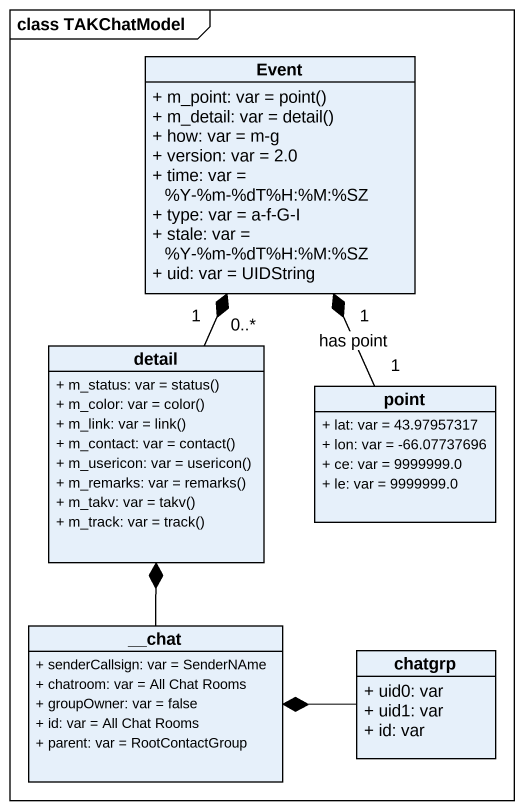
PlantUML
@startuml
mainframe class TAKChatModel
hide circle
hide empty members
skinparam classAttributeIconSize 0
class Event {
  {field} + m_point: var = point()
  {field} + m_detail: var = detail()
  + how: var = m-g
  + version: var = 2.0
  + time: var = %Y-%m-%dT%H:%M:%SZ
  + type: var = a-f-G-I
  + stale: var = %Y-%m-%dT%H:%M:%SZ
  + uid: var = UIDString
}
class detail {
  {field} + m_status: var = status()
  {field} + m_color: var = color()
  {field} + m_link: var = link()
  {field} + m_contact: var = contact()
  {field} + m_usericon: var = usericon()
  {field} + m_remarks: var = remarks()
  {field} + m_takv: var = takv()
  {field} + m_track: var = track()
}
class point {
  + lat: var = 43.97957317
  + lon: var = -66.07737696
  + ce: var = 9999999.0
  + le: var = 9999999.0
}
class "__chat" as chat {
  + senderCallsign: var = SenderNAme
  + chatroom: var = All Chat Rooms
  + groupOwner: var = false
  + id: var = All Chat Rooms
  + parent: var = RootContactGroup
}
class chatgrp {
  + uid0: var
  + uid1: var
  + id: var
}
detail "0..*" -up-* "1" Event
point "1" -up-* "1" Event : has point
chat -up-* detail
chatgrp -left-* chat
@enduml
